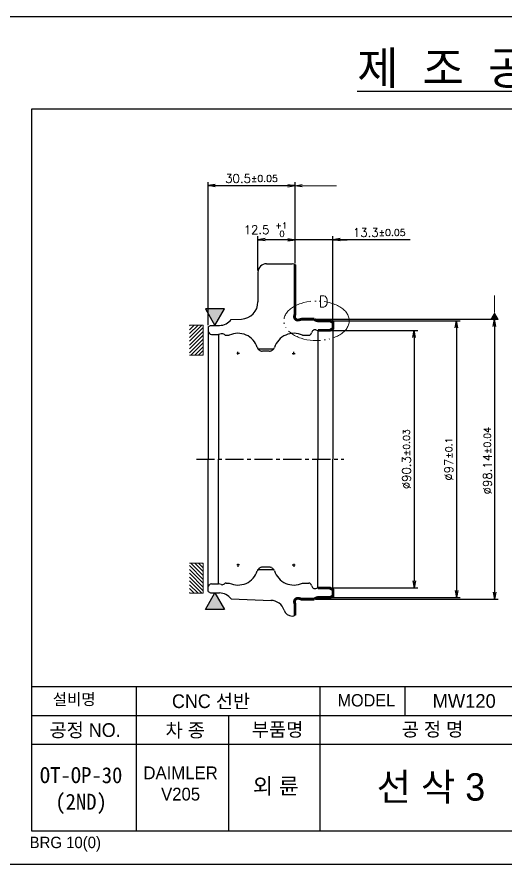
# Model space of a CAD drawing. Header units: millimetres. Extents: x 886 to 3826, y 980 to 1980.
# Drawn here: x 2570.5 to 2741.6, y 1682.6 to 1979.6 of the extents above; entities that cross this region are included whole.
import ezdxf

# ---------------------------------------------------------------- set-up
doc = ezdxf.new("R2010")
doc.units = ezdxf.units.MM
for name, pattern in [('ACAD_ISO05W100', [33, 24, -3, 0, -3, 0, -3]), ('CENTER', [50.8, 31.75, -6.35, 6.35, -6.35]), ('HIDDEN', [0.375, 0.25, -0.125])]:
    doc.linetypes.add(name, pattern=pattern)
doc.layers.add('\\M+3B1E2\\M+3C1D8\\M+3B8E9', color=111, linetype='Continuous', lineweight=9)
doc.layers.add('DIM', color=1, linetype='Continuous', lineweight=13)
doc.styles.add('02', font='romans.shx', dxfattribs={"height": 4})
doc.styles.add('GHS', font='Gulim.ttf')
doc.styles.add('ROMANS', font='ROMANS.shx', dxfattribs={"height": 3})
doc.styles.get("Standard").update_dxf_attribs({"font": 'txt.shx', "bigfont": 'whgtxt.shx'})
doc.dimstyles.new('1\\M+3B9E8', dxfattribs={"dimtxt": 3, "dimasz": 2.5, "dimexe": 1.25, "dimexo": 0.625, "dimgap": 1, "dimtad": 1, "dimtoh": 1, "dimdec": 3, "dimdsep": 46, "dimtxsty": 'ROMANS', "dimblk": 'OPEN', "dimcen": 2.5, "dimadec": 0, "dimazin": 0, "dimtol": 1, "dimtp": 0.03, "dimtm": 0.03, "dimtfac": 0.8, "dimtdec": 3, "dimtmove": 1, "dimatfit": 0, "dimldrblk": 'OPEN', "dimfxl": 0, "dimtolj": 1, "dimarcsym": 0})
doc.dimstyles.new('1\\M+3B9E8 \\M+3B0E6', dxfattribs={"dimtxt": 3, "dimasz": 2.5, "dimexe": 1.25, "dimexo": 0.625, "dimgap": 1, "dimtad": 1, "dimdsep": 46, "dimtxsty": 'ROMANS', "dimblk": 'OPEN', "dimcen": 2.5, "dimadec": 0, "dimazin": 0, "dimtol": 1, "dimtp": 0.03, "dimtm": 0.03, "dimtfac": 0.8, "dimtmove": 0, "dimatfit": 3, "dimldrblk": 'OPEN', "dimfxl": 0, "dimtolj": 1, "dimarcsym": 0})

# ---------------------------------------------------------------- blocks, each defined once
blk = doc.blocks.new('_Open')
at = {"color": 0, "linetype": 'ByBlock', "lineweight": -2}
for p, q in [((-1, 0.17), (0, 0)), ((-1, -0.17), (0, 0)), ((0, 0), (-1, 0))]:
    blk.add_line(p, q, dxfattribs=at)
blk = doc.blocks.new('*D79')
at = {"color": 0, "lineweight": -2, "transparency": 16777216}
for p, q in [((2665.52, 1901.5), (2663.02, 1901.5)), ((2668.02, 1893.4), (2668.02, 1902.75)), ((2681.32, 1901.5), (2668.02, 1901.5)), ((2681.32, 1901.5), (2668.02, 1901.5)), ((2681.32, 1873.09), (2681.32, 1902.75)), ((2708.43, 1901.5), (2681.32, 1901.5)), ((2683.82, 1901.5), (2686.32, 1901.5))]:
    blk.add_line(p, q, dxfattribs=at)
at = {"layer": 'Defpoints', "color": 0, "transparency": 16777216}
for p in [(2668.02, 1901.5), (2668.02, 1892.77), (2681.32, 1872.46)]:
    blk.add_point(p, dxfattribs=at)
at = {"color": 0, "lineweight": -2, "transparency": 16777216, "xscale": 2.5, "yscale": 2.5, "zscale": 2.5}
blk.add_blockref('_Open', (2668.02, 1901.5), dxfattribs=at)
at = {"color": 0, "lineweight": -2, "transparency": 16777216, "xscale": 2.5, "yscale": 2.5, "zscale": 2.5, "rotation": 180}
blk.add_blockref('_Open', (2681.32, 1901.5), dxfattribs=at)
at = {"color": 0, "transparency": 16777216, "insert": (2697.55, 1904), "char_height": 3, "attachment_point": 5, "style": 'ROMANS'}
blk.add_mtext('\\A1;13.3{\\H2.400000;±0.05}', dxfattribs=at)
blk = doc.blocks.new('*D80')
at = {"layer": 'Defpoints', "color": 0, "transparency": 16777216}
for p in [(2668.02, 1920.44), (2668.02, 1892.77), (2637.52, 1870.94)]:
    blk.add_point(p, dxfattribs=at)
at = {"layer": 'DIM', "color": 0, "lineweight": -2, "transparency": 16777216}
for p, q in [((2637.52, 1871.57), (2637.52, 1921.69)), ((2668.02, 1893.4), (2668.02, 1921.69)), ((2640.02, 1920.44), (2665.52, 1920.44))]:
    blk.add_line(p, q, dxfattribs=at)
at = {"layer": 'DIM', "color": 0, "lineweight": -2, "transparency": 16777216, "xscale": 2.5, "yscale": 2.5, "zscale": 2.5, "rotation": 180}
blk.add_blockref('_Open', (2637.52, 1920.44), dxfattribs=at)
at = {"layer": 'DIM', "color": 0, "lineweight": -2, "transparency": 16777216, "xscale": 2.5, "yscale": 2.5, "zscale": 2.5}
blk.add_blockref('_Open', (2668.02, 1920.44), dxfattribs=at)
at = {"layer": 'DIM', "color": 0, "transparency": 16777216, "insert": (2652.77, 1922.94), "char_height": 3, "attachment_point": 5, "style": 'ROMANS'}
blk.add_mtext('\\A1;30.5{\\H2.400000;±0.05}', dxfattribs=at)
blk = doc.blocks.new('*D81')
at = {"color": 0, "lineweight": -2, "transparency": 16777216}
for p, q in [((2655.02, 1890.67), (2655.02, 1902.75)), ((2665.52, 1901.5), (2657.52, 1901.5)), ((2668.02, 1893.25), (2668.02, 1902.75))]:
    blk.add_line(p, q, dxfattribs=at)
at = {"layer": 'Defpoints', "color": 0, "transparency": 16777216}
for p in [(2655.02, 1901.5), (2668.02, 1892.62), (2655.02, 1890.04)]:
    blk.add_point(p, dxfattribs=at)
at = {"color": 0, "lineweight": -2, "transparency": 16777216, "xscale": 2.5, "yscale": 2.5, "zscale": 2.5, "rotation": 180}
blk.add_blockref('_Open', (2655.02, 1901.5), dxfattribs=at)
at = {"color": 0, "lineweight": -2, "transparency": 16777216, "xscale": 2.5, "yscale": 2.5, "zscale": 2.5}
blk.add_blockref('_Open', (2668.02, 1901.5), dxfattribs=at)
blk = doc.blocks.new('*D82')
at = {"layer": 'Defpoints', "color": 0, "transparency": 16777216}
for p in [(2674.77, 1873.61), (2674.77, 1775.47), (2737.95, 1775.47)]:
    blk.add_point(p, dxfattribs=at)
at = {"layer": 'DIM', "color": 0, "lineweight": -2, "transparency": 16777216}
for p, q in [((2675.39, 1873.61), (2739.2, 1873.61)), ((2737.95, 1871.11), (2737.95, 1777.97)), ((2675.39, 1775.47), (2739.2, 1775.47))]:
    blk.add_line(p, q, dxfattribs=at)
at = {"layer": 'DIM', "color": 0, "lineweight": -2, "transparency": 16777216, "xscale": 2.5, "yscale": 2.5, "zscale": 2.5}
for p, rotation in [((2737.95, 1873.61), 90), ((2737.95, 1775.47), 270)]:
    blk.add_blockref('_Open', p, dxfattribs=dict(at, rotation=rotation))
at = {"layer": 'DIM', "color": 0, "transparency": 16777216, "insert": (2735.45, 1824), "char_height": 3, "attachment_point": 5, "rotation": 90, "style": 'ROMANS'}
blk.add_mtext('\\A1;%%c98.14{\\H2.400000;±0.04}', dxfattribs=at)
blk = doc.blocks.new('*D83')
at = {"color": 0, "lineweight": -2, "transparency": 16777216}
for p, q in [((2680.78, 1869.69), (2711.02, 1869.69)), ((2709.77, 1867.19), (2709.77, 1781.89)), ((2680.74, 1779.39), (2711.02, 1779.39))]:
    blk.add_line(p, q, dxfattribs=at)
at = {"layer": 'Defpoints', "color": 0, "transparency": 16777216}
for p in [(2680.15, 1869.69), (2680.11, 1779.39), (2709.77, 1779.39)]:
    blk.add_point(p, dxfattribs=at)
at = {"color": 0, "lineweight": -2, "transparency": 16777216, "xscale": 2.5, "yscale": 2.5, "zscale": 2.5}
for p, rotation in [((2709.77, 1869.69), 90), ((2709.77, 1779.39), 270)]:
    blk.add_blockref('_Open', p, dxfattribs=dict(at, rotation=rotation))
at = {"color": 0, "transparency": 16777216, "insert": (2707.08, 1824.54), "char_height": 3, "attachment_point": 5, "rotation": 90, "style": 'ROMANS'}
blk.add_mtext('\\A1;%%C90.3{\\H2.400000;±0.03}', dxfattribs=at)
blk = doc.blocks.new('*D84')
at = {"color": 0, "lineweight": -2, "transparency": 16777216}
for p, q in [((2680.95, 1873.04), (2725.86, 1873.04)), ((2724.61, 1870.54), (2724.61, 1778.54)), ((2680.95, 1776.04), (2725.86, 1776.04))]:
    blk.add_line(p, q, dxfattribs=at)
at = {"layer": 'Defpoints', "color": 0, "transparency": 16777216}
for p in [(2680.32, 1873.04), (2680.32, 1776.04), (2724.61, 1776.04)]:
    blk.add_point(p, dxfattribs=at)
at = {"color": 0, "lineweight": -2, "transparency": 16777216, "xscale": 2.5, "yscale": 2.5, "zscale": 2.5}
for p, rotation in [((2724.61, 1873.04), 90), ((2724.61, 1776.04), 270)]:
    blk.add_blockref('_Open', p, dxfattribs=dict(at, rotation=rotation))
at = {"color": 0, "transparency": 16777216, "insert": (2721.92, 1824.54), "char_height": 3, "attachment_point": 5, "rotation": 90, "style": 'ROMANS'}
blk.add_mtext('\\A1;%%C97{\\H2.400000;±0.1}', dxfattribs=at)
blk = doc.blocks.new('_DatumFilled')
at = {"color": 0, "linetype": 'ByBlock'}
blk.add_solid([(0, 0.58), (-1, 0), (0, -0.58)], dxfattribs=at)
blk = doc.blocks.new('A$C743E1EDA')
for p, q in [((24.59, 123.5), (33.59, 123.5)), ((34.59, 123.23), (34.59, 105.87)), ((21.59, 120.5), (21.59, 110.14)), ((12.17, 104.02), (15.8, 104.14)), ((36.87, 104.07), (41.33, 104.07)), ((4.09, 101.4), (4.95, 101.9)), ((4.09, 101.4), (4.09, 55)), ((4.95, 101.9), (8.09, 101.9)), ((42.79, 103.5), (46.89, 103.5)), ((46.89, 103.5), (47.89, 102.92)), ((47.89, 102.92), (47.89, 55)), ((4.09, 99.6), (4.57, 99.02)), ((5.26, 98.7), (7.75, 98.7)), ((41.9, 100.34), (42.61, 100.15)), ((42.61, 100.15), (46.47, 100.15)), ((47.89, 100.83), (46.92, 100.27)), ((4.09, 8.6), (4.09, 55)), ((47.89, 7.08), (47.89, 55)), ((4.09, 10.4), (4.57, 10.98)), ((5.26, 11.3), (7.75, 11.3)), ((41.9, 9.66), (42.61, 9.85)), ((42.61, 9.85), (46.47, 9.85)), ((47.89, 9.17), (46.92, 9.73)), ((4.09, 8.6), (4.95, 8.1)), ((4.95, 8.1), (8.09, 8.1)), ((12.16, 6), (26.16, 5.51)), ((42.79, 6.5), (46.89, 6.5)), ((46.89, 6.5), (47.89, 7.08)), ((34.59, 0.27), (34.59, 4.13)), ((36.87, 5.93), (41.33, 5.93))]:
    blk.add_line(p, q)
at = {"color": 0, "linetype": 'ByBlock'}
for p, q in [((34.59, 105.87), (34.43, 105.28)), ((35.9, 103.81), (36.87, 104.07)), ((8.72, 98.96), (7.75, 98.7)), ((7.75, 98.7), (7.75, 55)), ((42.61, 100.15), (42.61, 55)), ((21.59, 93.7), (27.15, 93.7)), ((7.75, 11.3), (7.75, 55)), ((42.61, 9.85), (42.61, 55)), ((21.59, 16.3), (27.15, 16.3)), ((8.72, 11.04), (7.75, 11.3)), ((35.9, 6.19), (36.87, 5.93)), ((34.59, 4.13), (34.43, 4.72)), ((33.59, 0), (33.59, 0))]:
    blk.add_line(p, q, dxfattribs=at)
at = {"color": 2, "linetype": 'ByBlock', "ltscale": 0.2}
for p, q in [((10.48, 98.45), (11.55, 98.45)), ((37.19, 98.45), (39.4, 98.45)), ((10.48, 11.55), (11.55, 11.55)), ((37.19, 11.55), (39.4, 11.55))]:
    blk.add_line(p, q, dxfattribs=at)
at = {"color": 1}
for p, q in [((14.58, 91.72), (14.58, 92.69)), ((34.16, 91.72), (34.16, 92.69)), ((15.13, 92.01), (14.16, 92.01)), ((33.61, 92.01), (34.58, 92.01)), ((15.13, 17.99), (14.16, 17.99)), ((14.58, 18.28), (14.58, 17.31)), ((33.61, 17.99), (34.58, 17.99)), ((34.16, 18.28), (34.16, 17.31))]:
    blk.add_line(p, q, dxfattribs=at)
at = {"color": 6, "linetype": 'HIDDEN'}
for p, q in [((25.54, 92.9), (23.2, 92.9)), ((25.54, 17.1), (23.2, 17.1))]:
    blk.add_line(p, q, dxfattribs=at)
at = {"color": 1, "linetype": 'CENTER', "ltscale": 0.2}
blk.add_line((0, 55), (51.64, 55), dxfattribs=at)
for centre, radius, start, end in [((24.59, 120.5), 3, 90, 180), ((33.59, 121.5), 2, 60, 90), ((15.59, 110.14), 6, 272, 0), ((5.26, 99.6), 0.9, 220, 270), ((41.59, 99.18), 1.2, 75, 172.9986), ((46.47, 101.05), 0.9, 270, 300), ((5.26, 10.4), 0.9, 90, 140), ((41.59, 10.82), 1.2, 187.0014, 285), ((46.47, 8.95), 0.9, 60, 90)]:
    blk.add_arc(centre, radius, start, end)
at = {"color": 0, "linetype": 'ByBlock'}
for centre, radius, start, end in [((8.09, 106.9), 5, 270, 324.7758), ((35.59, 104.97), 1.2, 165, 285), ((42.79, 105.65), 2.15, 227.2974, 270), ((9.03, 97.8), 1.2, 48.5904, 105), ((10.48, 99.45), 1, 228.5904, 270), ((14.58, 92.01), 7.12, 17.5721, 115.1975), ((34.16, 92.01), 7.12, 64.8025, 162.4279), ((23.09, 94.7), 1.8, 197.5721, 213.7681), ((25.65, 94.7), 1.8, 326.2319, 342.4279), ((14.58, 17.99), 7.12, 244.8025, 342.4279), ((23.09, 15.3), 1.8, 146.2319, 162.4279), ((25.65, 15.3), 1.8, 17.5721, 33.7681), ((34.16, 17.99), 7.12, 197.5721, 295.1975), ((9.03, 12.2), 1.2, 255, 311.4096), ((10.48, 10.55), 1, 90, 131.4096), ((8.09, 3.1), 5, 35.4505, 90), ((35.59, 5.03), 1.2, 75, 195), ((42.79, 4.35), 2.15, 90, 132.7026), ((25.98, 0.51), 5, 18.1026, 88), ((33.59, 3), 3, 198.1026, 270), ((33.59, 2), 2, 270, 300)]:
    blk.add_arc(centre, radius, start, end, dxfattribs=at)
at = {"color": 2, "linetype": 'ByBlock'}
for centre, start, end in [((39.4, 99.45), 270, 352.9986), ((39.4, 10.55), 7.0014, 90)]:
    blk.add_arc(centre, 1, start, end, dxfattribs=at)
at = {"color": 6, "linetype": 'HIDDEN'}
for centre, start, end in [((23.09, 94.7), 213.7681, 270), ((25.65, 94.7), 270, 326.2319), ((23.09, 15.3), 90, 146.2319), ((25.65, 15.3), 33.7681, 90)]:
    blk.add_arc(centre, 1.8, start, end, dxfattribs=at)

msp = doc.modelspace()

# ---------------------------------------------------------------- hatches: boundary and pattern name
for points in [[(2639.9575, 1871.4403), (2643.31, 1877.2471), (2636.6049, 1877.2471)], [(2639.9575, 1777.6403), (2643.31, 1771.8335), (2636.6049, 1771.8335)]]:
    msp.add_hatch(color=256).paths.add_polyline_path(points)
at = {"layer": '\\M+3B1E2\\M+3C1D8\\M+3B8E9'}
h = msp.add_hatch(dxfattribs=at)
h.set_pattern_fill('ANSI31', color=256, scale=0.3, style=0)
h.set_pattern_definition([(45, (2211.1984, 1408.3336), (-0.6735192, 0.6735192), [])])
h.paths.add_polyline_path([(2635.8562, 1871.5523), (2631.0288, 1871.5523), (2631.0288, 1860.9896), (2635.8562, 1860.9896)])
h = msp.add_hatch(dxfattribs=at)
h.set_pattern_fill('ANSI31', color=256, scale=0.3, style=0)
h.set_pattern_definition([(315, (2211.1984, 2240.747), (-0.6735192, -0.6735192), [])])
h.paths.add_polyline_path([(2635.8562, 1777.5283), (2631.0288, 1777.5283), (2631.0288, 1788.091), (2635.8562, 1788.091)])

# ---------------------------------------------------------------- linework, layer by layer
for p, q in [((2976.2424, 1947.3114), (2575.6687, 1947.3114)), ((2575.6687, 1744.8554), (2976.2424, 1744.8554)), ((2612.3377, 1744.8554), (2612.3377, 1694.2413)), ((2676.6726, 1744.8554), (2676.6726, 1694.2413)), ((2706.5536, 1744.8554), (2706.5536, 1734.7326)), ((2575.6687, 1734.7326), (2759.3253, 1734.7326)), ((2644.6985, 1734.7326), (2644.6985, 1694.2413)), ((2575.6687, 1724.6098), (2976.2424, 1724.6098))]:
    msp.add_line(p, q)
msp.add_lwpolyline([(2575.6687, 1947.3114), (2575.6687, 1694.2413), (2976.2424, 1694.2413), (2976.2424, 1947.3114)])
at = {"color": 5, "linetype": 'ByBlock', "const_width": 1}
for points in [[(2668.0244, 1892.7724), (2668.0244, 1875.4147), (2667.8653, 1874.8209, 0.57735027), (2669.335, 1873.3512), (2670.302, 1873.6103), (2674.7663, 1873.6103, 0.18851187), (2676.2244, 1873.0403), (2680.3244, 1873.0403), (2681.3244, 1872.463), (2681.3244, 1870.3677), (2680.153, 1869.6913), (2676.0476, 1869.6903)], [(2668.0244, 1769.8083), (2668.0244, 1773.6659), (2667.8653, 1774.2597, -0.57735027), (2669.335, 1775.7294), (2670.302, 1775.4703), (2674.7663, 1775.4703, -0.18851187), (2676.2244, 1776.0403), (2680.3244, 1776.0403), (2681.3244, 1776.6177), (2681.3244, 1778.713), (2680.153, 1779.3893), (2676.0476, 1779.3903)]]:
    msp.add_lwpolyline(points, format="xyb", dxfattribs=at)
for points in [[(2639.9575, 1871.4403), (2643.31, 1877.2471), (2636.6049, 1877.2471)], [(2639.9575, 1777.6403), (2643.31, 1771.8335), (2636.6049, 1771.8335)]]:
    msp.add_lwpolyline(points, close=True)
at = {"layer": '\\M+3B1E2\\M+3C1D8\\M+3B8E9'}
for p, q in [((2631.0288, 1871.5523), (2635.8562, 1871.5523)), ((2635.8562, 1860.9896), (2635.8562, 1871.5523)), ((2635.8562, 1860.9896), (2631.0288, 1860.9896)), ((2635.8562, 1788.091), (2631.0288, 1788.091)), ((2635.8562, 1788.091), (2635.8562, 1777.5283)), ((2631.0288, 1777.5283), (2635.8562, 1777.5283))]:
    msp.add_line(p, q, dxfattribs=at)
at = {"layer": 'Defpoints'}
msp.add_lwpolyline([(2565.6642, 1682.5917), (2985.6642, 1682.5917), (2985.6642, 1979.5917), (2565.6642, 1979.5917)], close=True, dxfattribs=at)
at = {"layer": 'DIM'}
for p, q in [((2670.5244, 1920.4364), (2682.5112, 1920.4364)), ((2737.9459, 1876.1103), (2737.9459, 1881.9111))]:
    msp.add_line(p, q, dxfattribs=at)
at = {"layer": 'DIM', "linetype": 'ACAD_ISO05W100', "ltscale": 0.5, "extrusion": (0, 0, -1)}
msp.add_ellipse((2675.5789, 1873.069), major_axis=(11.4585, 0), ratio=0.60583737, dxfattribs=at)

# ---------------------------------------------------------------- block references
at = {"color": 0, "linetype": 'ByBlock'}
msp.add_blockref('A$C743E1EDA', (2633.4361, 1769.5403), dxfattribs=at)
at = {"layer": 'DIM', "xscale": -2.5, "yscale": 2.5, "zscale": 2.5}
msp.add_blockref('_Open', (2668.0244, 1920.4364), dxfattribs=at)
at = {"layer": 'DIM', "xscale": 2.5, "yscale": 2.5, "zscale": 2.5, "rotation": 270}
msp.add_blockref('_DatumFilled', (2737.9459, 1873.6103), dxfattribs=at)

# ---------------------------------------------------------------- texts
at = {"style": 'GHS'}
for s, insert, char_height, width, attachment_point in [('{\\L제  조  공  정  도  (A)}', (2689.8015, 1967.4566), 11.568915, 251.89224, 1), ('설비명', (2583.0786, 1742.3588), 4, 21.60072, 1), ('CNC 선반', (2624.8821, 1742.089), 4.8, 67.98256, 1), ('MODEL', (2682.915, 1742.1742), 4.33834, 17.841653, 1), ('공정 NO.', (2581.9383, 1731.9725), 4.8, 30.43032, 1), ('차 종', (2622.6375, 1731.9146), 4.8, 15.40648, 1), ('부품명', (2652.852, 1732.1531), 4.8, 18.5448, 1), ('공 정 명', (2705.433, 1732.2206), 4.8, 58.30136, 1), ('DAIMLER\\PV205', (2627.9075, 1710.8053), 4.48, 35.920512, 5), ('{\\fGulimChe|b0|i0|c129|p49;OT-OP-30\\P(2ND)}', (2593.0247, 1708.3482), 5.6, 23.7862, 5), ('선 삭 3', (2696.6165, 1714.4202), 9.6, 58.3014, 1), ('BRG 10(0)', (2574.9838, 1692.1757), 4, 35.601134, 1)]:
    msp.add_mtext(s, dxfattribs=dict(at, insert=insert, char_height=char_height, width=width, attachment_point=attachment_point))
at = {"insert": (2716.2538, 1742.1742), "char_height": 4.8, "width": 46.492, "attachment_point": 1}
msp.add_mtext('{\\fﾤﾱﾤﾼﾤﾸﾤﾲ|b0|i0|c129|p50;MW120}', dxfattribs=at)
at = {"lineweight": 9, "insert": (2653.2619, 1712.7253), "char_height": 5.6, "width": 46.099433, "attachment_point": 1, "style": 'GHS'}
msp.add_mtext('외 륜', dxfattribs=at)
at = {"layer": 'DIM', "color": 1, "insert": (2665.246, 1902.4566), "char_height": 3, "attachment_point": 9, "style": '02'}
msp.add_mtext('\\A1;\\P12.5 {\\H0.7x;\\S+1^  0;}', dxfattribs=at)
at = {"layer": 'DIM', "insert": (2676.2099, 1881.8354), "char_height": 4, "attachment_point": 1, "style": 'ROMANS'}
msp.add_mtext('D', dxfattribs=at)

# ---------------------------------------------------------------- dimensions: what is measured, and where the dimension line sits
at = {"color": 1}
dim = msp.add_linear_dim(base=(2668.0244, 1901.4989), p1=(2681.3244, 1872.463), p2=(2668.0244, 1892.7724), dimstyle='1\\M+3B9E8', override={"dimdec": 3, "dimtp": 0.05, "dimtm": 0.05}, dxfattribs=at)
dim.commit()
dim.dimension.update_dxf_attribs({"geometry": '*D79', "text_midpoint": (2697.545, 1903.6007), "dimtype": 160})
dim = msp.add_linear_dim(base=(2655.0244, 1901.4989), p1=(2668.0244, 1892.6242), p2=(2655.0244, 1890.0403), text=' ', dimstyle='1\\M+3B9E8', override={"dimgap": 1, "dimpost": '<>', "dimtol": 1, "dimlim": 0, "dimtp": 0.5, "dimtm": 0.5}, dxfattribs=at)
dim.commit()
dim.dimension.update_dxf_attribs({"geometry": '*D81', "text_midpoint": (2655.5244, 1901.4989), "dimtype": 160})
for base, p1, p2, override, picture, middle in [((2724.6076, 1776.0403), (2680.3244, 1873.0403), (2680.3244, 1776.0403), {"dimdec": 2, "dimpost": '%%C<>', "dimtp": 0.1, "dimtm": 0.1}, '*D84', (2724.4191, 1824.5403)), ((2709.7728, 1779.3903), (2680.153, 1869.6913), (2680.1101, 1779.3903), {"dimdec": 2, "dimpost": '%%C<>'}, '*D83', (2709.5843, 1824.5403))]:
    dim = msp.add_linear_dim(base=base, p1=p1, p2=p2, angle=90, dimstyle='1\\M+3B9E8', override=override, dxfattribs=at)
    dim.commit()
    dim.dimension.update_dxf_attribs({"geometry": picture, "text_midpoint": middle, "dimtype": 160})
at = {"layer": 'DIM'}
dim = msp.add_linear_dim(base=(2668.0244, 1920.4364), p1=(2637.5244, 1870.9403), p2=(2668.0244, 1892.7724), dimstyle='1\\M+3B9E8', override={"dimtp": 0.05, "dimtm": 0.05}, dxfattribs=at)
dim.commit()
dim.dimension.update_dxf_attribs({"geometry": '*D80', "text_midpoint": (2652.7744, 1920.4364), "dimtype": 160})
dim = msp.add_linear_dim(base=(2737.9459, 1775.4703), p1=(2674.7663, 1873.6103), p2=(2674.7663, 1775.4703), angle=90, dimstyle='1\\M+3B9E8 \\M+3B0E6', override={"dimgap": 1, "dimdec": 2, "dimpost": '%%c<>', "dimtol": 1, "dimlim": 0, "dimtp": 0.04, "dimtm": 0.04, "dimtolj": 1}, dxfattribs=at)
dim.commit()
dim.dimension.update_dxf_attribs({"geometry": '*D82', "text_midpoint": (2737.9459, 1824.0041), "dimtype": 160})

doc.saveas('drawing.dxf')
